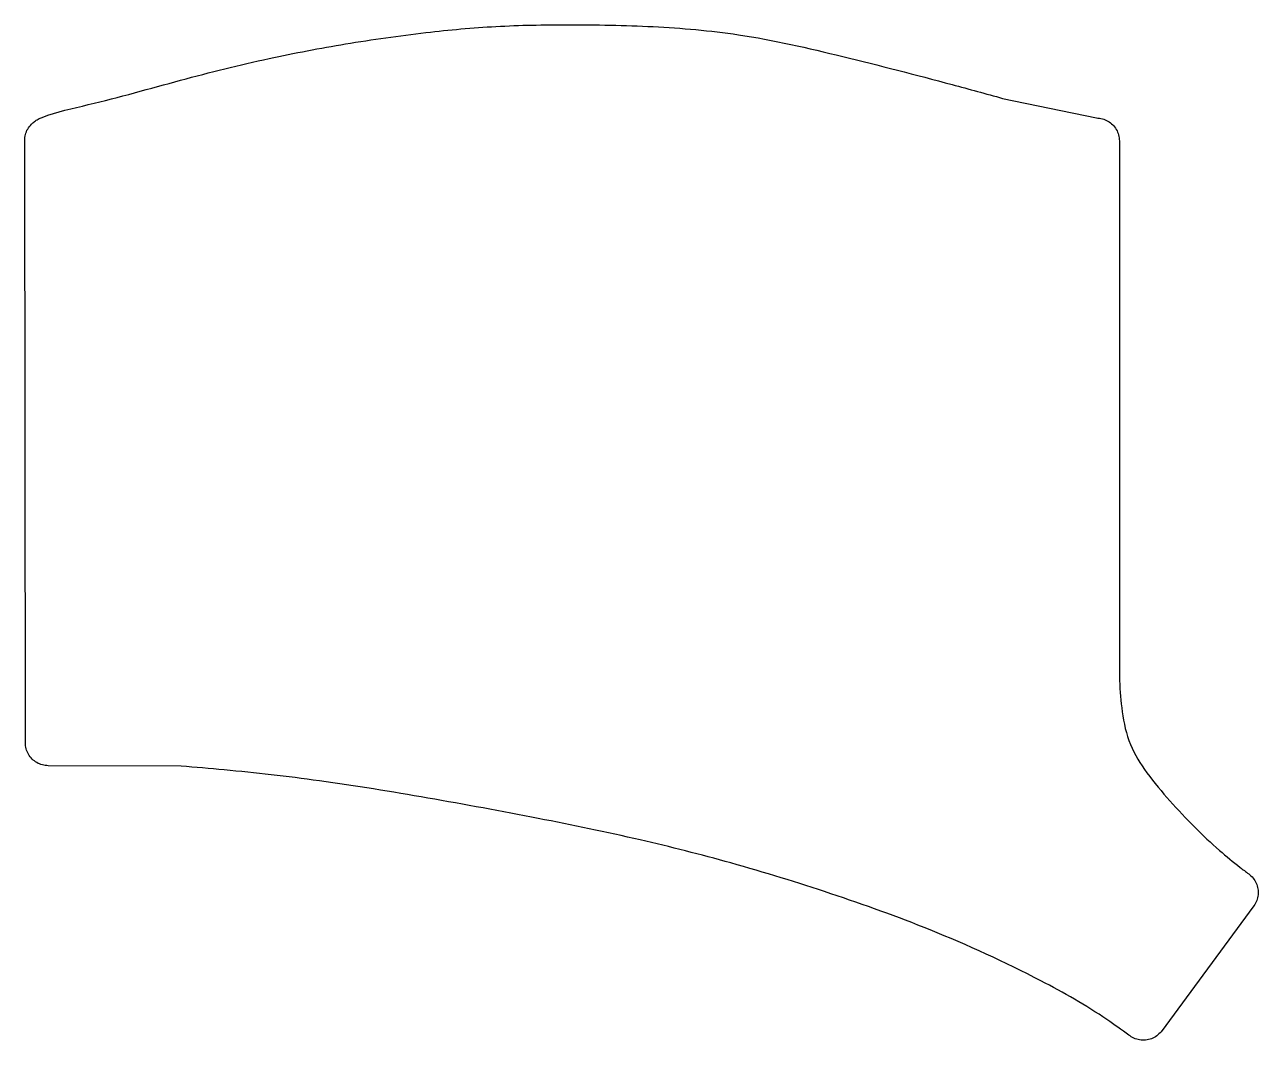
# Model space of a CAD drawing. Extents: x 27 to 175, y -147 to -25.
import ezdxf

# ---------------------------------------------------------------- set-up
doc = ezdxf.new("R2010")
doc.units = 0
doc.layers.add('redraw', color=7, linetype='CONTINUOUS')

msp = doc.modelspace()

# ---------------------------------------------------------------- linework, layer by layer
at = {"layer": 'redraw', "color": 2}
for points in [[(144.308637, -33.643278), (155.57388, -35.994043), (155.57388, -35.994043)], [(26.972468, -111.016176), (26.972468, -111.016176), (26.887554, -38.694716)], [(158.323879, -38.744042), (158.323879, -101.890515)], [(45.665741, -113.813095), (29.722468, -113.766176)], [(174.48008, -130.596988), (163.326384, -145.717021), (163.326384, -145.717021)]]:
    msp.add_lwpolyline(points, dxfattribs=at)
msp.add_lwpolyline([(159.45692, -146.107216)], close=True, dxfattribs=at)
for points, knots in [([(26.887554, -38.694716), (26.905351, -38.453494), (26.94078, -37.973305), (27.222047, -37.297345), (27.628804, -36.78845), (28.06682, -36.412105), (28.486394, -36.111036), (30.594299, -35.26479), (36.403616, -34.045118), (45.420401, -31.441609), (55.702246, -28.8716), (65.543658, -27.011521), (74.629603, -25.711546), (83.525562, -24.896011), (92.628608, -24.737081), (102.342273, -24.916519), (113.445027, -25.840787), (125.363176, -28.630077), (135.904665, -31.320707), (142.284119, -33.08377), (144.308637, -33.643278)], [0, 0, 0, 0, 0.722048, 1.437355, 2.156277, 2.655972, 3.168665, 3.695678, 9.440476, 20.921763, 31.866243, 41.214931, 50.956684, 59.393138, 67.995418, 78.253012, 88.540966, 101.341808, 114.895271, 121.195991, 121.195991, 121.195991, 121.195991]), ([(155.57388, -35.994043), (155.814541, -36.012375), (156.293872, -36.048887), (156.964436, -36.337431), (157.541498, -36.776425), (157.980491, -37.353486), (158.269035, -38.02405), (158.305547, -38.503381), (158.323879, -38.744042)], [0, 0, 0, 0, 0.719881, 1.433804, 2.153685, 2.873566, 3.587489, 4.30737, 4.30737, 4.30737, 4.30737]), ([(158.323879, -101.890515), (158.327629, -102.445112), (158.339821, -104.248472), (158.597546, -107.382747), (159.407614, -111.264947), (161.64635, -114.783605), (164.359089, -118.005301), (167.277826, -121.112179), (170.09682, -123.773976), (172.30733, -125.591804), (173.504455, -126.497758), (173.850026, -126.759277)], [0, 0, 0, 0, 1.663197, 5.408149, 9.441972, 13.393718, 17.749586, 22.093584, 26.169504, 29.373237, 30.67335, 30.67335, 30.67335, 30.67335]), ([(29.722468, -113.766176), (29.481806, -113.747844), (29.002475, -113.711331), (28.331912, -113.422787), (27.75485, -112.983794), (27.315857, -112.406732), (27.027313, -111.736169), (26.9908, -111.256838), (26.972468, -111.016176)], [0, 0, 0, 0, 0.719881, 1.433804, 2.153685, 2.873566, 3.587489, 4.30737, 4.30737, 4.30737, 4.30737]), ([(163.326384, -145.717021), (163.159946, -145.891813), (162.828447, -146.23995), (162.180773, -146.576762), (161.475757, -146.745965), (160.751043, -146.72097), (160.049486, -146.520036), (158.768516, -145.630405), (155.243842, -143.054541), (147.357931, -138.610446), (136.279245, -133.541794), (123.750784, -129.057442), (112.127102, -125.463029), (100.394572, -122.487231), (88.235667, -120.001057), (75.399005, -117.610831), (64.701876, -115.872426), (56.537352, -114.831885), (51.000267, -114.263896), (47.391321, -113.958917), (45.665741, -113.813095)], [0, 0, 0, 0, 0.719881, 1.433805, 2.153684, 2.873566, 3.58749, 4.307371, 7.52191, 16.716873, 31.353538, 44.04781, 56.604159, 67.844176, 80.343478, 93.828703, 107.01624, 112.84782, 118.51801, 123.713157, 123.713157, 123.713157, 123.713157]), ([(173.850026, -126.759277), (174.034829, -126.914525), (174.402905, -127.223736), (174.779335, -127.849206), (174.992071, -128.542357), (175.012126, -129.267142), (174.855437, -129.980137), (174.605545, -130.390802), (174.48008, -130.596988)], [0, 0, 0, 0, 0.719883, 1.433806, 2.153684, 2.873567, 3.58749, 4.307371, 4.307371, 4.307371, 4.307371])]:
    msp.add_open_spline(points, degree=3, knots=knots, dxfattribs=at)

doc.saveas('drawing.dxf')
